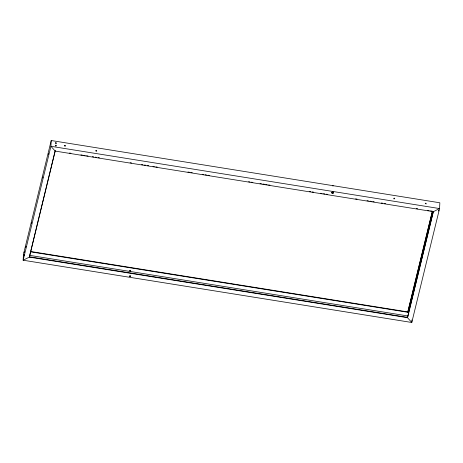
<?xml version="1.0" encoding="UTF-8"?>
<svg xmlns="http://www.w3.org/2000/svg" width="463" height="463" viewBox="0 0 463 463"><rect width="100%" height="100%" fill="white"/><g stroke="black" fill="none" stroke-linecap="round" stroke-linejoin="round"><path stroke-width="0.69" d="M411.908 319.91L411.781 322.48L407.515 317.699L29.337 257.115L55.219 150.735L29.337 257.115L23.15 260.218L23.434 254.436L51.219 140.52L439.85 202.782L439.566 208.564L411.781 322.48L23.15 260.218L50.936 146.302L51.219 140.52M407.533 317.358L407.515 317.699L433.397 211.325L407.533 317.358L29.354 256.768M432.292 211.504L407.799 311.917L408.742 313.341M438.687 210.74L438.82 210.144L438.698 211.03M31.577 223.195C31.901 221.794 31.351 224.532 31.669 223.137M432.442 211.145L407.781 312.265L30.321 251.791M55.467 143.27L56.364 143.333M426.093 203.98L425.798 203.57L425.242 203.691M332.284 192.301C332.561 193.991 333.661 191.375 332.278 192.417M407.585 317.381L407.099 316.86L406.96 317.392M56.11 146.094C56.752 145.417 54.727 145.365 55.56 146.053M406.717 317.352L407.434 317.404M129.814 275.711C129.021 276.504 131.197 276.376 130.248 275.693M332.336 192.348L333.024 192.388M69.491 153.021L70.92 153.253M80.909 154.85L82.333 155.082M83.762 155.308L85.186 155.539M86.616 155.765L88.045 155.996M92.322 156.679L93.752 156.911M95.175 157.136L96.605 157.368M98.034 157.594L99.458 157.825M130.144 162.739L131.567 162.97M141.556 164.568L142.986 164.799M144.41 165.025L145.839 165.256M147.269 165.482L148.692 165.713M152.975 166.396L154.399 166.628M155.828 166.854L157.258 167.085M187.937 171.999L189.367 172.224M190.791 172.456L192.22 172.682M202.209 174.285L203.633 174.516M205.063 174.742L206.492 174.973M207.916 175.199L209.345 175.431M248.59 181.716L250.014 181.942M251.444 182.173L252.867 182.399M260.003 183.545L261.433 183.77M262.857 184.002L264.286 184.228M265.716 184.459L267.139 184.685M268.569 184.916L269.993 185.142M309.238 191.433L310.667 191.659M312.091 191.89L313.52 192.116M320.656 193.262L322.08 193.488M323.51 193.719L324.939 193.945M326.363 194.176L327.792 194.402M355.619 198.864L357.048 199.09M367.037 200.693L368.461 200.919M369.891 201.15L371.314 201.376M372.744 201.608L374.173 201.833M381.304 202.979L382.733 203.205M384.163 203.436L385.586 203.662M416.272 208.581L417.695 208.807M427.685 210.41L429.114 210.636M430.538 210.868L431.967 211.093M30.338 251.444L407.799 311.917M29.748 255.385L408.053 315.992M393.909 198.893L394.198 198.505L394.748 198.882M95.899 151.152L96.194 150.759L96.738 151.135M65.37 146.111L64.936 145.747L64.49 146.048M332.492 185.9A0.845 0.637 2.8 0 1 333.331 185.866M24.047 255.235L24.198 254.436L24.047 255.235M24.169 252.746L24.331 251.959L24.169 252.746M25.772 247.149L25.922 246.368L25.772 247.149M42.665 177.908L42.816 177.126L42.665 177.908M48.43 154.26L48.58 153.479L48.43 154.26M129.883 270.826C130.572 272.099 131.058 269.848 129.883 270.826M129.9 270.479C130.589 271.752 131.075 269.501 129.9 270.479M129.617 276.266C130.306 277.54 130.792 275.288 129.617 276.266M55.583 142.801C56.121 144.103 56.955 142.141 55.583 142.801M55.462 145.289C56 146.592 56.833 144.63 55.462 145.289M64.594 145.498C65.121 146.777 65.937 144.855 64.594 145.498M95.963 150.527C96.489 151.8 97.305 149.879 95.963 150.527M393.972 198.268C394.499 199.541 395.315 197.62 393.972 198.268M425.341 203.292C425.867 204.571 426.683 202.649 425.341 203.292M439.566 208.564L433.38 211.672L55.201 151.083L50.936 146.302L439.566 208.564M332.121 193.042A0.845 0.637 2.8 0 0 333.499 192.701A0.845 0.637 2.8 0 0 332.388 191.96A0.845 0.637 2.8 0 0 332.121 193.042M332.116 193.158A0.845 0.637 2.8 0 0 333.493 192.816A0.845 0.637 2.8 0 0 332.382 192.076A0.845 0.637 2.8 0 0 332.116 193.158"/></g></svg>
